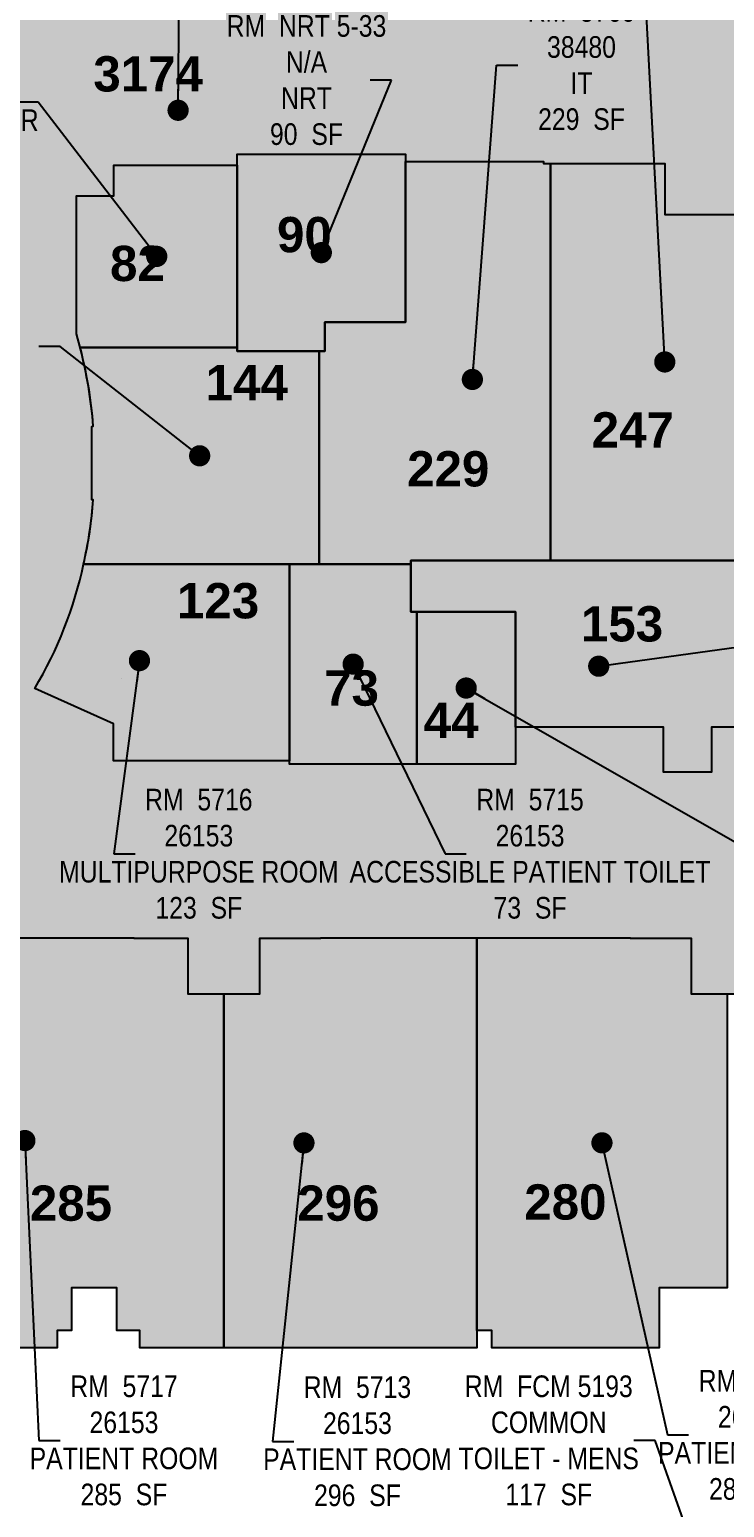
# Model space of a CAD drawing. Header units: inches. Extents: x -457 to 5277, y -65 to 4598.
# Drawn here: x 1089 to 1538, y 2991 to 3948 of the extents above; entities that cross this region are included whole.
import ezdxf

# ---------------------------------------------------------------- set-up
doc = ezdxf.new("R2010")
doc.units = ezdxf.units.IN
doc.header["$LTSCALE"] = 48
doc.header["$MEASUREMENT"] = 0
doc.layers.get('Defpoints').update_dxf_attribs({"color": 31})
for name, color, linetype in [('0-LABEL', 3, 'Continuous'), ('1-NRT', 200, 'Continuous'), ('1-NRT-PTN', 253, 'Continuous'), ('3-FCM', 190, 'Continuous'), ('3-FCM-PTN', 9, 'Continuous'), ('4-OCC', 6, 'Continuous'), ('4-OCC-PTN', 95, 'Continuous')]:
    doc.layers.add(name, color=color, linetype=linetype)
doc.styles.add('AE-101i$0$Arial_B', font='arialbd.ttf', dxfattribs={"height": 9.132805816937543})
doc.styles.add('ArialN', font='ARIALN.TTF')
doc.dimstyles.new('AB-220', dxfattribs={"dimscale": 220, "dimtxt": 0.0703125, "dimasz": 0.0625, "dimexe": 0.0625, "dimexo": 0.125, "dimgap": 0.1875, "dimtad": 0, "dimdec": 4, "dimrnd": 0.0625, "dimzin": 0, "dimdsep": 46, "dimlunit": 4, "dimtxsty": 'ArialN', "dimblk": 'ARCHTICK', "dimcen": 0.0625, "dimclrd": 256, "dimclre": 256, "dimclrt": 256, "dimadec": 0, "dimazin": 0, "dimtfac": 1, "dimtdec": 4, "dimtofl": 0, "dimtmove": 2, "dimatfit": 3, "dimldrblk": 'DOT', "dimfxl": 0, "dimfrac": 2, "dimtolj": 1, "dimtzin": 0, "dimlwd": -1, "dimlwe": -1, "dimarcsym": 0})

# ---------------------------------------------------------------- blocks, each defined once
blk = doc.blocks.new('_ArchTick')
at = {"const_width": 0.15}
blk.add_lwpolyline([(-0.5, -0.5), (0.5, 0.5)], dxfattribs=at)
blk = doc.blocks.new('_Dot')
at = {"lineweight": -2}
blk.add_line((-0.5, 0), (-1, 0), dxfattribs=at)
at = {"const_width": 0.5}
blk.add_lwpolyline([(-0.25, 0, 1), (0.25, 0, 1)], format="xyb", close=True, dxfattribs=at)

msp = doc.modelspace()

# ---------------------------------------------------------------- hatches: boundary and pattern name
at = {"layer": '1-NRT-PTN'}
h = msp.add_hatch(color=256, dxfattribs=at)
h.dxf.hatch_style = 1
h.paths.add_polyline_path([(1279.827737901947, 3739.452183208292), (1223.077737901954, 3739.452183208292), (1223.077737901954, 3867.077183208294), (1332.077737901824, 3867.077183208294), (1332.077737901824, 3758.327183208293), (1279.827737901947, 3758.327183208294)])
h = msp.add_hatch(color=256, dxfattribs=at)
h.dxf.hatch_style = 1
h.paths.add_polyline_path([(1578.577737901934, 3604.076179085816), (1578.577737901934, 3496.081454589932), (1530.077737901953, 3496.081454589932), (1530.077737901953, 3467.077183208291), (1499.077737901953, 3467.077183208291), (1499.077737901953, 3496.081454589932), (1403.327737901953, 3496.076474522903), (1403.323857017976, 3570.692867958186), (1335.577737901954, 3570.692867958297), (1335.577737902005, 3604.076179085816)])
at = {"layer": '3-FCM-PTN'}
h = msp.add_hatch(color=256, dxfattribs=at)
h.dxf.hatch_style = 1
edge = h.paths.add_edge_path()
edge.add_arc((865.3536807282294, 3662.147324084482), 265.3262662412313, 346.8174862017577, 355.9138104168793)
edge.add_line((1130.005484284812, 3643.240964525839), (1130.005484285891, 3643.240964525839))
edge.add_line((1130.005484285891, 3643.240964525839), (1129.077737902192, 3643.314818622369))
edge.add_line((1129.077737902192, 3643.314818622369), (1129.077737902192, 3690.840999976145))
edge.add_line((1129.077737902192, 3690.840999976145), (1130.005369051108, 3690.914849412161))
edge.add_arc((844.2933343797135, 3669.428344033405), 286.5188242846519, 4.300739724200734, 15.15373334039591)
edge.add_arc((830.5777379023887, 3667.077183208427), 300.3749999995364, 14.90271153620701, 16.16455719438679)
edge.add_line((1119.077737901948, 3750.700688426612), (1119.077737901954, 3839.952183208293))
edge.add_line((1119.077737901954, 3839.952183208293), (1143.202737901954, 3839.952183208293))
edge.add_line((1143.202737901954, 3839.952183208293), (1143.202737901954, 3859.827183208294))
edge.add_line((1143.202737901954, 3859.827183208294), (1223.077737901952, 3859.827183208294))
edge.add_line((1223.077737901952, 3859.827183208294), (1223.077737901952, 3867.077183208294))
edge.add_line((1223.077737901952, 3867.077183208294), (1332.077737901822, 3867.077183208294))
edge.add_line((1332.077737901822, 3867.077183208294), (1332.077737901822, 3862.201462412979))
edge.add_line((1332.077737901822, 3862.201462412979), (1421.327737901951, 3862.201462412979))
edge.add_line((1421.327737901951, 3862.201462412979), (1421.327737901954, 3860.952183208292))
edge.add_line((1421.327737901954, 3860.952183208292), (1499.827737901954, 3860.952183208292))
edge.add_line((1499.827737901954, 3860.952183208292), (1499.827737901954, 3827.952183208291))
edge.add_line((1499.827737901954, 3827.952183208291), (1573.702737901934, 3827.952183208291))
edge.add_line((1573.702737901934, 3827.952183208291), (1573.702737903013, 3816.139683208273))
edge.add_line((1573.702737903013, 3816.139683208273), (1681.202737902987, 3816.139683208291))
edge.add_line((1681.202737902987, 3816.139683208291), (1681.202737901934, 3867.077183208292))
edge.add_line((1681.202737901934, 3867.077183208292), (1997.57773790182, 3867.077183208293))
edge.add_line((1997.57773790182, 3867.077183208293), (1997.577737901819, 3467.077183208287))
edge.add_line((1997.577737901819, 3467.077183208287), (1817.827737903051, 3467.077183208287))
edge.add_line((1817.827737903051, 3467.077183208287), (1817.82773790195, 3359.576462412977))
edge.add_line((1817.82773790195, 3359.576462412977), (1864.765237903027, 3359.576462412945))
edge.add_line((1864.765237903027, 3359.576462412945), (1864.765237903027, 3364.014683208308))
edge.add_line((1864.765237903027, 3364.014683208308), (1950.577553250348, 3364.014889937882))
edge.add_line((1950.577553250348, 3364.014889937882), (1950.578630106761, 3367.077183208287))
edge.add_line((1950.578630106761, 3367.077183208287), (1997.57773411846, 3367.076462412987))
edge.add_line((1997.57773411846, 3367.076462412987), (1997.57773411846, 3252.639671098353))
edge.add_line((1997.57773411846, 3252.639671098353), (2105.327737903029, 3252.639671098353))
edge.add_line((2105.327737903029, 3252.639671098353), (2105.327737903029, 3367.076450303082))
edge.add_line((2105.327737903029, 3367.076450303082), (2129.702737905354, 3367.076450303082))
edge.add_line((2129.702737905354, 3367.076450303082), (2129.702737901825, 3466.82718320829))
edge.add_line((2129.702737901825, 3466.82718320829), (2105.32773790195, 3466.82718320829))
edge.add_line((2105.32773790195, 3466.82718320829), (2105.32773790195, 3502.202183208286))
edge.add_line((2105.32773790195, 3502.202183208286), (2129.702737901825, 3502.202183208286))
edge.add_line((2129.702737901825, 3502.202183208286), (2129.702737901826, 3737.82718320829))
edge.add_line((2129.702737901826, 3737.82718320829), (2102.827737901951, 3737.82718320829))
edge.add_line((2102.827737901951, 3737.82718320829), (2102.827737901951, 3792.57718320829))
edge.add_line((2102.827737901951, 3792.57718320829), (2106.640071633922, 3792.577167653219))
edge.add_line((2106.640071633922, 3792.577167653219), (2106.640105940191, 3876.63966684218))
edge.add_line((2106.640105940191, 3876.63966684218), (2282.452737902906, 3876.639683208286))
edge.add_line((2282.452737902906, 3876.639683208286), (2282.452737902906, 3965.076462412972))
edge.add_line((2282.452737902906, 3965.076462412972), (2254.577737190324, 3965.076462412973))
edge.add_line((2254.577737190324, 3965.076462412973), (2254.577737190324, 3972.326462412975))
edge.add_line((2254.577737190324, 3972.326462412975), (2107.702737901951, 3972.326462412974))
edge.add_line((2107.702737901951, 3972.326462412974), (2107.702737901951, 4006.951822810759))
edge.add_line((2107.702737901951, 4006.951822810759), (2035.202737903024, 4006.951822810759))
edge.add_line((2035.202737903024, 4006.951822810759), (2035.202737903024, 3972.326462412977))
edge.add_line((2035.202737903024, 3972.326462412977), (1626.202737903028, 3972.326462412978))
edge.add_line((1626.202737903028, 3972.326462412978), (1589.452737903024, 3972.326462412977))
edge.add_line((1589.452737903024, 3972.326462412977), (1589.452737903024, 3972.576462412981))
edge.add_line((1589.452737903024, 3972.576462412981), (1549.952737901946, 3972.576462412977))
edge.add_line((1549.952737901946, 3972.576462412977), (1549.952737903024, 3998.076462413066))
edge.add_line((1549.952737903024, 3998.076462413066), (1508.452737903022, 3998.076462413066))
edge.add_line((1508.452737903022, 3998.076462413066), (1508.452737903022, 3972.576462412981))
edge.add_line((1508.452737903022, 3972.576462412981), (1299.32773790198, 3972.576462413053))
edge.add_line((1299.32773790198, 3972.576462413053), (1223.952737901951, 3972.576462413047))
edge.add_line((1223.952737901951, 3972.576462413047), (1223.952737901951, 4008.576462412981))
edge.add_line((1223.952737901951, 4008.576462412981), (1177.327737901942, 4008.576462412985))
edge.add_line((1177.327737901942, 4008.576462412985), (1177.327737901938, 3972.576462413053))
edge.add_line((1177.327737901938, 3972.576462413053), (1137.827737903019, 3972.576462413059))
edge.add_line((1137.827737903019, 3972.576462413059), (1137.827737903019, 3972.326462413055))
edge.add_line((1137.827737903019, 3972.326462413055), (937.4527766084698, 3972.326462413045))
edge.add_line((937.4527766084698, 3972.326462413045), (937.4527766084698, 3972.576462413011))
edge.add_line((937.4527766084698, 3972.576462413011), (828.4527380367022, 3972.576462412981))
edge.add_line((828.4527380367022, 3972.576462412981), (795.981427347645, 3966.769276718673))
edge.add_line((795.981427347645, 3966.769276718673), (794.2319576103855, 3966.502552691447))
edge.add_line((794.2319576103855, 3966.502552691447), (794.3966566900626, 3965.43172244707))
edge.add_line((794.3966566900626, 3965.43172244707), (790.3814226368131, 3964.62736940633))
edge.add_line((790.3814226368131, 3964.62736940633), (739.8846794488591, 3954.51159324185))
edge.add_line((739.8846794488591, 3954.51159324185), (736.9527644054824, 3953.924256426846))
edge.add_line((736.9527644054824, 3953.924256426846), (733.9894102525959, 3953.182615861467))
edge.add_line((733.9894102525959, 3953.182615861467), (731.017879590876, 3952.441730056193))
edge.add_line((731.017879590876, 3952.441730056193), (727.6822610512017, 3951.443036111102))
edge.add_line((727.6822610512017, 3951.443036111102), (678.8250990036222, 3936.815058921602))
edge.add_line((678.8250990036222, 3936.815058921602), (674.8247646321215, 3935.61734711264))
edge.add_line((674.8247646321215, 3935.61734711264), (674.3995730679608, 3936.835169606583))
edge.add_line((674.3995730679608, 3936.835169606583), (670.8435496185666, 3935.956637681821))
edge.add_line((670.8435496185666, 3935.956637681821), (663.7889480393665, 3932.599800725925))
edge.add_arc((-3126.867944734655, 11874.56018636427), 8800.216727205298, 295.3787176399817, 295.51490339181237, ccw=False)
edge.add_line((644.9010936174577, 3923.612270102188), (639.0104526586565, 3920.809286989786))
edge.add_arc((898.7554658673951, 3296.623776546295), 676.0732381439225, 112.5938708549638, 115.9887272509318)
edge.add_line((602.5040240661024, 3904.33267607391), (651.6252540422347, 3803.275319008955))
edge.add_arc((811.882191065705, 3474.722323079587), 365.553494031049, 115.6200227111137, 116.00154029712891, ccw=False)
edge.add_arc((896.5777257891449, 3301.077195321092), 558.7499878872, 110.3622910683622, 115.7516968595742, ccw=False)
edge.add_line((702.157815417585, 3824.911565532766), (701.7252459563142, 3826.077057027046))
edge.add_line((701.7252459563142, 3826.077057027046), (705.4112168550291, 3827.272566761827))
edge.add_line((705.4112168550291, 3827.272566761827), (742.5087304270446, 3839.304793769914))
edge.add_line((742.5087304270446, 3839.304793769914), (746.235657250495, 3840.513587170454))
edge.add_line((746.235657250495, 3840.513587170454), (750.6811604451163, 3840.443250226707))
edge.add_arc((909.083837583088, 3250.781646867112), 610.5671253851496, 100.7421099116105, 105.03655863793989, ccw=False)
edge.add_line((795.2809986015045, 3850.649239291321), (793.7439963858192, 3857.656275641468))
edge.add_arc((829.1874144379221, 3664.742661962976), 196.1425456796932, 43.59731458090317, 100.41067210625692, ccw=False)
edge.add_arc((829.2893898405263, 3664.869407016407), 195.9812942785628, 28.96937662254561, 43.59103818558782, ccw=False)
edge.add_arc((802.624440598968, 3647.850321286636), 227.561517806594, 13.066042792669691, 29.466570375917627, ccw=False)
edge.add_line((1024.294419047636, 3699.296069808823), (1026.946941388564, 3665.978012531949))
edge.add_line((1026.946941388564, 3665.978012531949), (1023.927390472861, 3632.755410164767))
edge.add_line((1023.927390472861, 3632.755410164767), (1015.32798122443, 3600.523296421511))
edge.add_line((1015.32798122443, 3600.523296421511), (1001.396883136794, 3570.21185465684))
edge.add_line((1001.396883136794, 3570.21185465684), (982.536132379737, 3542.695839744423))
edge.add_line((982.536132379737, 3542.695839744423), (959.2900294775873, 3518.769333613295))
edge.add_line((959.2900294775873, 3518.769333613295), (932.3294313946963, 3499.122828916709))
edge.add_line((932.3294313946963, 3499.122828916709), (902.43239134123, 3484.323302173536))
edge.add_line((902.43239134123, 3484.323302173536), (869.9527379019455, 3474.646208125698))
edge.add_line((869.9527379019455, 3474.646208125698), (869.9527379019455, 3477.82718320829))
edge.add_line((869.9527379019455, 3477.82718320829), (866.3277379019491, 3477.82718320829))
edge.add_line((866.3277379019491, 3477.82718320829), (866.3277379019455, 3359.826462413005))
edge.add_line((866.3277379019455, 3359.826462413005), (880.077737903026, 3359.826462413004))
edge.add_line((880.077737903026, 3359.826462413004), (880.077737903026, 3353.201462413004))
edge.add_line((880.077737903026, 3353.201462413004), (920.4527379030278, 3353.201462413006))
edge.add_line((920.4527379030278, 3353.201462413006), (920.4527379030278, 3359.826462413004))
edge.add_line((920.4527379030278, 3359.826462413004), (1156.202737903049, 3359.826462412978))
edge.add_line((1156.202737903049, 3359.826462412978), (1156.202737903049, 3359.576462412974))
edge.add_line((1156.202737903049, 3359.576462412974), (1191.20273790197, 3359.576462412979))
edge.add_line((1191.20273790197, 3359.576462412979), (1191.202737901964, 3323.576462413076))
edge.add_line((1191.202737901964, 3323.576462413076), (1237.827737901979, 3323.576462413067))
edge.add_line((1237.827737901979, 3323.576462413067), (1237.827737901976, 3359.576462412977))
edge.add_line((1237.827737901976, 3359.576462412977), (1277.327737903054, 3359.576460698873))
edge.add_line((1277.327737903054, 3359.576460698873), (1277.327737903054, 3359.826462412973))
edge.add_line((1277.327737903054, 3359.826462412973), (1477.390237903051, 3359.826462412973))
edge.add_line((1477.390237903051, 3359.826462412973), (1477.390237903051, 3359.576450303053))
edge.add_line((1477.390237903051, 3359.576450303053), (1516.890237903049, 3359.576450303053))
edge.add_line((1516.890237903049, 3359.576450303053), (1516.890237903049, 3323.576450303146))
edge.add_line((1516.890237903049, 3323.576450303146), (1563.515237902924, 3323.576358687917))
edge.add_line((1563.515237902924, 3323.576358687917), (1563.515308641007, 3359.57645030305))
edge.add_line((1563.515308641007, 3359.57645030305), (1603.015237903054, 3359.576450303046))
edge.add_line((1603.015237903054, 3359.576450303046), (1603.015237903054, 3359.826450303047))
edge.add_line((1603.015237903054, 3359.826450303047), (1817.812112902309, 3359.576462412977))
edge.add_line((1817.812112902309, 3359.576462412977), (1817.812112902309, 3467.077183208287))
edge.add_line((1817.812112902309, 3467.077183208287), (1681.202737901936, 3467.077183208287))
edge.add_line((1681.202737901936, 3467.077183208287), (1681.202737903553, 3518.014683208288))
edge.add_line((1681.202737903553, 3518.014683208288), (1578.577737903945, 3518.014683208305))
edge.add_line((1578.577737903945, 3518.014683208305), (1578.577737901934, 3496.081454589932))
edge.add_line((1578.577737901934, 3496.081454589932), (1530.077737901953, 3496.081454589932))
edge.add_line((1530.077737901953, 3496.081454589932), (1530.077737901953, 3467.077183208291))
edge.add_line((1530.077737901953, 3467.077183208291), (1499.077737901953, 3467.077183208291))
edge.add_line((1499.077737901953, 3467.077183208291), (1499.077737901953, 3496.081454589932))
edge.add_line((1499.077737901953, 3496.081454589932), (1403.327737901953, 3496.081454589932))
edge.add_line((1403.327737901953, 3496.081454589932), (1403.327737901953, 3472.20218320829))
edge.add_line((1403.327737901953, 3472.20218320829), (1339.327737903032, 3472.198854430495))
edge.add_line((1339.327737903032, 3472.198854430495), (1257.015237903032, 3472.202183208289))
edge.add_line((1257.015237903032, 3472.202183208289), (1257.015237903032, 3474.327183208291))
edge.add_line((1257.015237903032, 3474.327183208291), (1143.077737903031, 3474.327183208291))
edge.add_line((1143.077737903031, 3474.327183208291), (1143.077737903031, 3498.277147233434))
edge.add_line((1143.077737903031, 3498.277147233434), (1092.092889461298, 3521.211772956438))
edge.add_arc((866.8313759256614, 3656.124169903348), 262.572093586364, 329.0819947605831, 348.0237166742695)
at = {"layer": '4-OCC-PTN'}
h = msp.add_hatch(color=163, dxfattribs=at)
h.dxf.hatch_style = 1
h.paths.add_polyline_path([(1223.077737901952, 3859.827183208294), (1223.077737901954, 3741.889683208292), (1121.487054474567, 3741.889683208292), (1119.077737901954, 3750.700688426592), (1119.077737901954, 3839.952183208293), (1143.202737901954, 3839.952183208293), (1143.202737901954, 3859.827183208294)])
h = msp.add_hatch(color=91, dxfattribs=at)
h.dxf.hatch_style = 1
h.paths.add_polyline_path([(1332.077737901822, 3862.201462412979), (1421.327737901951, 3862.20146241308), (1421.327737901954, 3860.952183208292), (1425.952737901954, 3860.952183208292), (1425.952737901954, 3604.076179085816), (1408.577737901953, 3604.076179085816), (1335.577737902005, 3604.076179085927), (1335.577737901979, 3601.638679085872), (1276.202737901947, 3601.638679085872), (1276.202737901947, 3739.452183208292), (1279.827737901947, 3739.452183208292), (1279.827737901947, 3758.327183208293), (1332.077737901824, 3758.327183208293)])
h = msp.add_hatch(color=55, dxfattribs=at)
h.dxf.hatch_style = 1
h.paths.add_polyline_path([(1573.702737901934, 3827.952183208291), (1573.702737901934, 3604.076179085816), (1425.952737901954, 3604.076179085816), (1425.952737901954, 3860.952183208292), (1499.827737901954, 3860.952183208292), (1499.827737901954, 3827.952183208291)])
h = msp.add_hatch(color=163, dxfattribs=at)
h.dxf.hatch_style = 1
edge = h.paths.add_edge_path()
edge.add_line((1130.005484284812, 3643.24096452584), (1129.077737901113, 3643.314818622369))
edge.add_line((1129.077737901113, 3643.314818622369), (1129.077737901113, 3690.840999976145))
edge.add_line((1129.077737901113, 3690.840999976145), (1130.005369050029, 3690.914849412162))
edge.add_arc((830.5777379019414, 3667.07718320829), 300.375000000004, 4.551761526138167, 14.42211195177966)
edge.add_line((1121.487054474567, 3741.889683208293), (1223.077737901954, 3741.889683208292))
edge.add_line((1223.077737901954, 3741.889683208292), (1223.077737901954, 3739.452183208293))
edge.add_line((1223.077737901954, 3739.452183208293), (1276.202737901947, 3739.452183208292))
edge.add_line((1276.202737901947, 3739.452183208292), (1276.202737901947, 3601.638679085872))
edge.add_line((1276.202737901947, 3601.638679085872), (1123.688214690275, 3601.638679085872))
edge.add_line((1123.688214690275, 3601.638679085872), (1124.271479926797, 3604.076179085816))
edge.add_arc((830.5777379019454, 3667.077183208289), 300.3749999999998, 347.8928153824152, 355.4485154584942)
h = msp.add_hatch(color=163, dxfattribs=at)
h.dxf.hatch_style = 1
edge = h.paths.add_edge_path()
edge.add_line((1123.688214690275, 3601.638679085872), (1257.015237901954, 3601.638679085872))
edge.add_line((1257.015237901954, 3601.638679085872), (1257.015237901954, 3474.327183208291))
edge.add_line((1257.015237901954, 3474.327183208291), (1143.077737901953, 3474.327183208291))
edge.add_line((1143.077737901953, 3474.327183208291), (1143.077737901953, 3498.277147233434))
edge.add_line((1143.077737901953, 3498.277147233434), (1092.092889460219, 3521.211772956438))
edge.add_arc((866.8313759245764, 3656.124169903348), 262.5720935863697, 329.0819947605838, 348.0237166742695)
h = msp.add_hatch(color=163, dxfattribs=at)
h.dxf.hatch_style = 1
h.paths.add_polyline_path([(1339.327737901954, 3570.692867958187), (1339.327737901954, 3472.198854430495), (1257.015237901954, 3472.202183208289), (1257.015237901954, 3601.638679085872), (1335.577737901979, 3601.638679085872), (1335.577737901954, 3570.692867958187)])
h = msp.add_hatch(color=201, dxfattribs=at)
h.dxf.hatch_style = 1
h.paths.add_polyline_path([(1403.323857017976, 3570.692867958186), (1403.328979631154, 3472.202183208289), (1339.327737901954, 3472.198854430495), (1339.327737901954, 3570.692867958187)])
h = msp.add_hatch(color=163, dxfattribs=at)
h.dxf.hatch_style = 1
h.paths.add_polyline_path([(1191.20273790197, 3359.576462412979), (1191.202737901964, 3323.576462413076), (1214.515237900893, 3323.576462413071), (1214.515237901967, 3094.327020524455), (1160.202737901832, 3094.327020524455), (1160.202737901832, 3105.702020524456), (1145.202737901946, 3105.702008414531), (1145.202737901946, 3133.202008414532), (1115.939383201092, 3133.202008414532), (1115.952737901946, 3105.702020524473), (1106.702737901839, 3105.702020524473), (1106.70273790184, 3094.304143412102), (1051.515237901972, 3094.304143412102), (1051.515237901972, 3359.826462413066), (1156.20273790197, 3359.826462413061), (1156.20273790197, 3359.576462412974)])
h = msp.add_hatch(color=163, dxfattribs=at)
h.dxf.hatch_style = 1
h.paths.add_polyline_path([(1378.140237901986, 3359.82315212327), (1378.140252030218, 3094.327020524454), (1214.515237901967, 3094.327020524455), (1214.515237900893, 3323.576462413071), (1237.827737901979, 3323.576462413067), (1237.827737901977, 3359.576462412977), (1277.327737901976, 3359.576462412972), (1277.327737901976, 3359.826462412973), (1314.077737901976, 3359.826462413053)])
h = msp.add_hatch(color=163, dxfattribs=at)
h.dxf.hatch_style = 1
h.paths.add_polyline_path([(1516.89023790197, 3359.576450303053), (1516.89023790197, 3323.576450303146), (1540.202737902012, 3323.576450303144), (1540.202737901967, 3133.202008414529), (1496.202737901942, 3133.20200841453), (1496.202737901824, 3094.327020524454), (1387.89023790195, 3094.327020524454), (1387.89023790195, 3105.702020524455), (1378.140237901986, 3105.702008414529), (1378.140237901986, 3359.826456343145), (1477.390237901972, 3359.826456343145), (1477.390237901972, 3359.576450303053)])

# ---------------------------------------------------------------- linework, layer by layer
at = {"layer": '1-NRT'}
msp.add_lwpolyline([(1279.827737901947, 3739.452183208292), (1223.077737901954, 3739.452183208292), (1223.077737901954, 3867.077183208294), (1332.077737901824, 3867.077183208294), (1332.077737901824, 3758.327183208293), (1279.827737901947, 3758.327183208294), (1279.827737901947, 3739.452183208292)], dxfattribs=at)
msp.add_lwpolyline([(1578.577737901934, 3604.076179085816), (1578.577737901934, 3496.081454589932), (1530.077737901953, 3496.081454589932), (1530.077737901953, 3467.077183208291), (1499.077737901953, 3467.077183208291), (1499.077737901953, 3496.081454589932), (1403.327737901953, 3496.076474522903), (1403.323857017976, 3570.692867958186), (1335.577737901954, 3570.692867958297), (1335.577737902005, 3604.076179085816)], close=True, dxfattribs=at)
at = {"layer": '3-FCM'}
msp.add_lwpolyline([(1578.577737901934, 3496.081454589932), (1530.077737901953, 3496.081454589932), (1530.077737901953, 3467.077183208291), (1499.077737901953, 3467.077183208291), (1499.077737901953, 3496.081454589932), (1403.327737901953, 3496.081454589932), (1403.327737901953, 3472.20218320829), (1339.327737903032, 3472.198854430495), (1257.015237903032, 3472.202183208289), (1257.015237903032, 3474.327183208291), (1143.077737903031, 3474.327183208291), (1143.077737903031, 3498.277147233434), (1092.092889461298, 3521.211772956438, 0.08283755579967068), (1123.688214691354, 3601.638679085873, 0.03971105647217831), (1130.005484284812, 3643.240964525839), (1130.005484285891, 3643.240964525839), (1129.077737902192, 3643.314818622369), (1129.077737902192, 3690.840999976145), (1130.005369051108, 3690.914849412161, 0.04739054792068421), (1120.849297178771, 3744.327183208292, 0.005505895982674114), (1119.077737901948, 3750.700688426612), (1119.077737901954, 3839.952183208293), (1143.202737901954, 3839.952183208293), (1143.202737901954, 3859.827183208294), (1223.077737901952, 3859.827183208294), (1223.077737901952, 3867.077183208294), (1332.077737901822, 3867.077183208294), (1332.077737901822, 3862.201462412979), (1421.327737901951, 3862.201462412979), (1421.327737901954, 3860.952183208292), (1499.827737901954, 3860.952183208292), (1499.827737901954, 3827.952183208291), (1573.702737901934, 3827.952183208291)], format="xyb", dxfattribs=at)
msp.add_lwpolyline([(1148.417673704011, 3527.309427880696), (1148.417673704011, 3527.309427880696)], close=True, dxfattribs=at)
msp.add_lwpolyline([(920.4527379030278, 3359.826462413004), (1156.202737903049, 3359.826462412978), (1156.202737903049, 3359.576462412974), (1191.20273790197, 3359.576462412979), (1191.202737901964, 3323.576462413076), (1237.827737901979, 3323.576462413067), (1237.827737901976, 3359.576462412977), (1277.327737903054, 3359.576460698873), (1277.327737903054, 3359.826462412973), (1477.390237903051, 3359.826462412973), (1477.390237903051, 3359.576450303053), (1516.890237903049, 3359.576450303053), (1516.890237903049, 3323.576450303146), (1563.515237902924, 3323.576358687917)], dxfattribs=at)
at = {"layer": '4-OCC'}
msp.add_line((1375.077737901985, 3359.826462412975), (1381.202737901987, 3359.819841833564), dxfattribs=at)
for points in [[(1223.077737901952, 3859.827183208294), (1223.077737901954, 3741.889683208292), (1121.487054474567, 3741.889683208292), (1119.077737901954, 3750.700688426592), (1119.077737901954, 3839.952183208293), (1143.202737901954, 3839.952183208293), (1143.202737901954, 3859.827183208294)], [(1332.077737901822, 3862.201462412979), (1421.327737901951, 3862.20146241308), (1421.327737901954, 3860.952183208292), (1425.952737901954, 3860.952183208292), (1425.952737901954, 3604.076179085816), (1408.577737901953, 3604.076179085816), (1335.577737902005, 3604.076179085927), (1335.577737901979, 3601.638679085872), (1276.202737901947, 3601.638679085872), (1276.202737901947, 3739.452183208292), (1279.827737901947, 3739.452183208292), (1279.827737901947, 3758.327183208293), (1332.077737901824, 3758.327183208293)], [(1573.702737901934, 3827.952183208291), (1573.702737901934, 3604.076179085816), (1425.952737901954, 3604.076179085816), (1425.952737901954, 3860.952183208292), (1499.827737901954, 3860.952183208292), (1499.827737901954, 3827.952183208291)], [(1339.327737901954, 3570.692867958187), (1339.327737901954, 3472.198854430495), (1257.015237901954, 3472.202183208289), (1257.015237901954, 3601.638679085872), (1335.577737901979, 3601.638679085872), (1335.577737901954, 3570.692867958187), (1339.327737901954, 3570.692867958187)], [(1403.323857017976, 3570.692867958186), (1403.328979631154, 3472.202183208289), (1339.327737901954, 3472.198854430495), (1339.327737901954, 3570.692867958187)], [(1191.20273790197, 3359.576462412979), (1191.202737901964, 3323.576462413076), (1214.515237900893, 3323.576462413071), (1214.515237901967, 3094.327020524455), (1160.202737901832, 3094.327020524455), (1160.202737901832, 3105.702020524456), (1145.202737901946, 3105.702008414531), (1145.202737901946, 3133.202008414532), (1115.939383201092, 3133.202008414532), (1115.952737901946, 3105.702020524473), (1106.702737901839, 3105.702020524473), (1106.70273790184, 3094.304143412102), (1051.515237901972, 3094.304143412102), (1051.515237901972, 3359.826462413066), (1156.20273790197, 3359.826462413061), (1156.20273790197, 3359.576462412974), (1156.20273790197, 3359.576462412974)], [(1378.140237901986, 3359.82315212327), (1378.140252030218, 3094.327020524454), (1214.515237901967, 3094.327020524455), (1214.515237900893, 3323.576462413071), (1237.827737901979, 3323.576462413067), (1237.827737901977, 3359.576462412977), (1277.327737901976, 3359.576462412972), (1277.327737901976, 3359.826462412973), (1314.077737901976, 3359.826462413053)], [(1516.89023790197, 3359.576450303053), (1516.89023790197, 3323.576450303146), (1540.202737902012, 3323.576450303144), (1540.202737901967, 3133.202008414529), (1496.202737901942, 3133.20200841453), (1496.202737901824, 3094.327020524454), (1387.89023790195, 3094.327020524454), (1387.89023790195, 3105.702020524455), (1378.140237901986, 3105.702008414529), (1378.140237901986, 3359.826456343145), (1477.390237901972, 3359.826456343145), (1477.390237901972, 3359.576450303053)]]:
    msp.add_lwpolyline(points, close=True, dxfattribs=at)
for points in [[(1130.005484284812, 3643.24096452584), (1129.077737901113, 3643.314818622369), (1129.077737901113, 3690.840999976145), (1130.005369050029, 3690.914849412162, 0.04309417547300054), (1121.487054474567, 3741.889683208293), (1223.077737901954, 3741.889683208292), (1223.077737901954, 3739.452183208293), (1276.202737901947, 3739.452183208292), (1276.202737901947, 3601.638679085872), (1123.688214690275, 3601.638679085872), (1124.271479926797, 3604.076179085816, 0.0329799102435368)], [(1123.688214690275, 3601.638679085872), (1257.015237901954, 3601.638679085872), (1257.015237901954, 3474.327183208291), (1143.077737901953, 3474.327183208291), (1143.077737901953, 3498.277147233434), (1092.092889460219, 3521.211772956438, 0.08283755579966823)]]:
    msp.add_lwpolyline(points, format="xyb", close=True, dxfattribs=at)

# ---------------------------------------------------------------- texts
at = {"layer": '0-LABEL', "char_height": 14, "attachment_point": 5, "style": 'ArialN'}
for s, insert in [('RM  5760\\P38480\\PIT\\P229  SF', (1445.932236479122, 3924.611581836234)), ('RM  NRT 5-33\\PN/A\\PNRT\\P90  SF', (1267.961453108034, 3914.898209795916)), ('RM  5758\\P26153\\POFFICE - MGR\\P82  SF', (1039.420540948737, 3900.564600420921)), ('RM  5716\\P26153\\PMULTIPURPOSE ROOM\\P123  SF', (1198.298393456982, 3414.126720861315)), ('RM  5715\\P26153\\PACCESSIBLE PATIENT TOILET\\P73  SF', (1412.646523128093, 3414.126720861315)), ('RM  5712\\P26153\\PPATIENT ROOM\\P280  SF', (1556.510214316779, 3037.985038532268)), ('RM  5717\\P26153\\PPATIENT ROOM\\P285  SF', (1149.864246109944, 3034.400197317449)), ('RM  5713\\P26153\\PPATIENT ROOM\\P296  SF', (1300.948244133477, 3033.854459696)), ('RM  FCM 5193\\PCOMMON\\PTOILET - MENS\\P117  SF', (1424.747369985478, 3034.400197317449))]:
    msp.add_mtext(s, dxfattribs=dict(at, insert=insert))
at = {"layer": 'Defpoints', "style": 'AE-101i$0$Arial_B'}
for s, p in [('3174', (1130.037083528377, 3907.599054218726)), ('90', (1248.888670183819, 3803.516434711297)), ('82', (1140.854782385889, 3784.857787005726)), ('144', (1202.715476601973, 3707.763578413711)), ('247', (1452.526416738408, 3677.13825204562)), ('229', (1333.088602407398, 3651.936735503731)), ('123', (1184.153952577428, 3566.590455317278)), ('153', (1445.547064523606, 3551.603915734461)), ('73', (1279.398758383301, 3510.048152581891)), ('44', (1343.822767786631, 3489.070624910321)), ('285', (1088.940121061136, 3176.630477984291)), ('296', (1262.044498695804, 3176.630477984291)), ('280', (1408.9202985798, 3177.383327307151))]:
    msp.add_text(s, height=22.83201454234386, dxfattribs=at).set_placement(p)

# ---------------------------------------------------------------- leaders
at = {"layer": '0-LABEL', "annotation_type": 0, "has_hookline": 1}
for points, hookline_direction, text_width in [([(1184.891840442622, 3895.408646272139), (1190.746027779584, 4525.833648984832), (1176.996027779584, 4525.833648984832)], 1, 106.699863574352), ([(1499.827737901944, 3732.514181147054), (1461.973856241708, 4453.169969300496), (1475.723856241708, 4453.169969300496)], 0, 97.03547066848567), ([(1375.329106587356, 3721.186213560381), (1390.932236479122, 3924.611581836234), (1404.682236479122, 3924.611581836234)], 0, 67.5075034106412), ([(1277.577737901889, 3803.264683208293), (1322.961453108034, 3914.898209795916), (1309.211453108034, 3914.898209795916)], 1, 101.3615279672578), ([(1171.077737901954, 3800.858433208293), (1094.420540948737, 3900.564600420921), (1080.670540948737, 3900.564600420921)], 1, 109.450204638472), ([(1198.844896183257, 3671.764181152083), (1108.50501999788, 3742.602602402312), (1094.75501999788, 3742.602602402312)], 1, 67.57435197817189), ([(1457.077737901944, 3535.576681147054), (1590.890913171494, 3553.976418537824)], 0, 101.2755798090041), ([(1159.889181023129, 3539.189419128281), (1143.298393456982, 3414.126720861315), (1157.048393456982, 3414.126720861315)], 0, 178.4856753069577), ([(1298.171487901954, 3536.918766758184), (1357.646523128093, 3414.126720861315), (1371.396523128093, 3414.126720861315)], 0, 233.1964529331514), ([(1371.328358766554, 3521.445861194341), (1548.25103625872, 3420.250978008178), (1562.00103625872, 3420.250978008178)], 0, 67.95634379263302), ([(899.8280530465754, 3227.065302912584), (914.0903449321195, 3438.912382391878), (927.8403449321195, 3438.912382391878)], 0, 226.0341064120055), ([(1085.745278640381, 3228.551582362235), (1094.864246109944, 3034.400197317449), (1108.614246109944, 3034.400197317449)], 0, 119.6398362892224), ([(1266.331701342082, 3227.015485635571), (1245.948244133477, 3033.854459696), (1259.698244133477, 3033.854459696)], 0, 119.6398362892224), ([(1459.171487901999, 3227.0767384338), (1501.510214316779, 3037.985038532268), (1515.260214316779, 3037.985038532268)], 0, 119.6398362892224), ([(1770.812846808265, 2253.872605820891), (1493.497369985478, 3034.400197317449), (1479.747369985478, 3034.400197317449)], 1, 115.5047748976808)]:
    msp.add_leader(points, dimstyle='AB-220', dxfattribs=dict(at, hookline_direction=hookline_direction, text_width=text_width))

doc.saveas('drawing.dxf')
